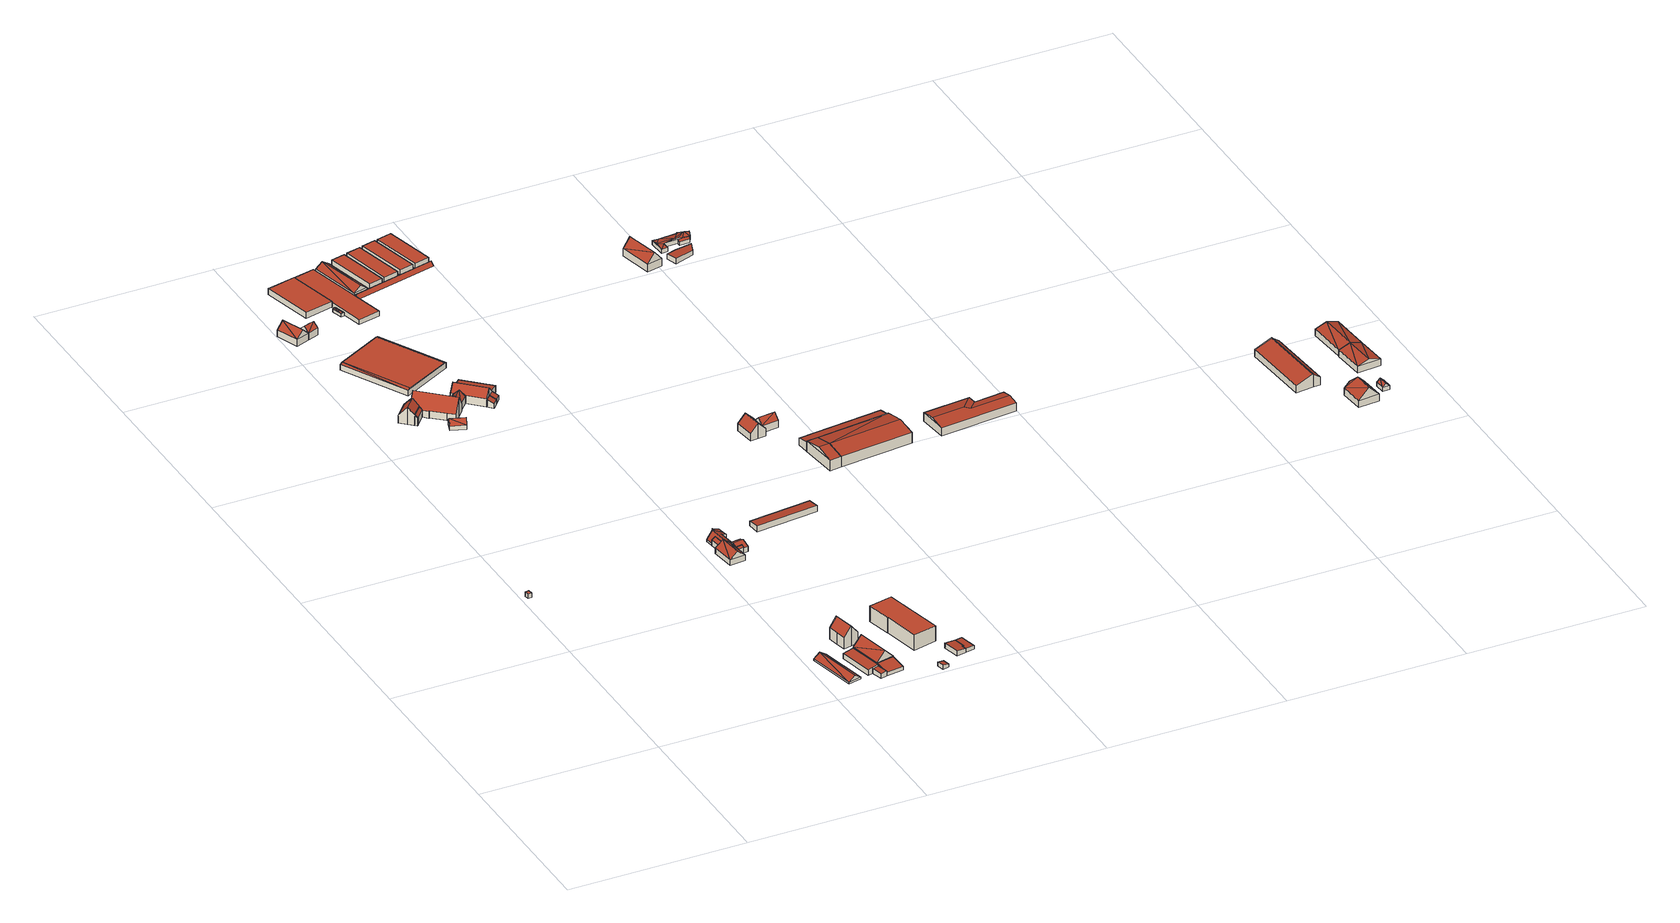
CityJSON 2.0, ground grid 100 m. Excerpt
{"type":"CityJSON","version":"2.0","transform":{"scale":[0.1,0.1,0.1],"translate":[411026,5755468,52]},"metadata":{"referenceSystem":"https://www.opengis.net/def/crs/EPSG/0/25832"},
"CityObjects":{
"building1":{"type":"Building","attributes":{"Gemeindeschluessel":"05515000","Geometrietyp2DReferenz":"3000","function":"31001_2500","roofType":"1000","measuredHeight":2.58},"address":[{"country":"Germany","locality":"Münster","thoroughfareNumber":"54a","thoroughfareName":"Auf der Laer"}],"geometry":[{"type":"Solid","lod":"2","boundaries":[[[[0,1,2,3]],[[4,5,1,0]],[[6,7,5,4]],[[3,2,7,6]],[[4,0,3,6]],[[1,5,7,2]]]],"semantics":{"surfaces":[{"type":"WallSurface"},{"type":"RoofSurface"},{"type":"GroundSurface"}],"values":[[0,0,0,0,1,2]]}}]},
"building2":{"type":"Building","attributes":{"Gemeindeschluessel":"05515000","Geometrietyp2DReferenz":"3000","function":"31001_2740","roofType":"3100","measuredHeight":3.42},"geometry":[{"type":"Solid","lod":"2","boundaries":[[[[8,9,10,11]],[[12,13,9,8]],[[14,15,13,12]],[[11,10,15,14]],[[8,16,12]],[[14,17,11]],[[16,8,11]],[[11,17,16]],[[12,16,17]],[[17,14,12]],[[9,13,15,10]]]],"semantics":{"surfaces":[{"type":"WallSurface"},{"type":"RoofSurface"},{"type":"GroundSurface"}],"values":[[0,0,0,0,0,0,1,1,1,1,2]]}}]},
"building3":{"type":"Building","attributes":{"Gemeindeschluessel":"05515000","Geometrietyp2DReferenz":"3000","function":"51009_1610","roofType":"2100","measuredHeight":5.86},"geometry":[{"type":"Solid","lod":"2","boundaries":[[[[18,19,20,21]],[[22,23,19,18]],[[24,25,23,22]],[[21,20,25,24]],[[22,18,21,24]],[[19,23,25,20]]]],"semantics":{"surfaces":[{"type":"WallSurface"},{"type":"RoofSurface"},{"type":"GroundSurface"}],"values":[[0,0,0,0,1,2]]}}]},
"building4":{"type":"Building","attributes":{"Gemeindeschluessel":"05515000","Geometrietyp2DReferenz":"3000","function":"31001_2700","roofType":"2100","measuredHeight":3.96},"geometry":[{"type":"Solid","lod":"2","boundaries":[[[[26,27,28,29]],[[30,31,27,26]],[[32,33,31,30]],[[34,35,33,32]],[[36,37,35,34]],[[29,28,37,36]],[[34,32,30,26,29,36]],[[27,31,33,35,37,28]]]],"semantics":{"surfaces":[{"type":"WallSurface"},{"type":"RoofSurface"},{"type":"GroundSurface"}],"values":[[0,0,0,0,0,0,1,2]]}}]},
"building5":{"type":"Building","attributes":{"Gemeindeschluessel":"05515000","Geometrietyp2DReferenz":"3000","function":"31001_2460","roofType":"2100","measuredHeight":3.09},"geometry":[{"type":"Solid","lod":"2","boundaries":[[[[38,39,40,41]],[[42,43,39,38]],[[44,45,43,42]],[[41,40,45,44]],[[42,38,41,44]],[[39,43,45,40]]]],"semantics":{"surfaces":[{"type":"WallSurface"},{"type":"RoofSurface"},{"type":"GroundSurface"}],"values":[[0,0,0,0,1,2]]}}]},
"building6":{"type":"Building","attributes":{"Gemeindeschluessel":"05515000","Geometrietyp2DReferenz":"3000","function":"31001_1000"},"address":[{"country":"Germany","locality":"Münster","thoroughfareNumber":"35","thoroughfareName":"Auf der Laer"}],"children":["building6-1","building6-2"]},
"building6-1":{"type":"BuildingPart","attributes":{"roofType":"3100","measuredHeight":10.05},"parents":["building6"],"geometry":[{"type":"Solid","lod":"2","boundaries":[[[[46,47,24]],[[48,49,46,24]],[[50,51,49,48]],[[21,52,51,50]],[[53,54,52,21]],[[55,56,54,53]],[[57,58,56,55]],[[59,60,58,57]],[[61,62,63,60,59]],[[53,21,50,48,24,64,65,55]],[[66,61,59,57,55,65]],[[67,68,69,46,49,51,52,54,56,58,60,63]],[[70,62,61,66]],[[67,63,62,70]],[[70,66,65,71]],[[67,70,71,68]],[[71,65,64]],[[69,68,71,64]],[[64,24,47]],[[69,64,47,46]]]],"semantics":{"surfaces":[{"type":"WallSurface"},{"type":"RoofSurface"},{"type":"GroundSurface"},{"type":"ClosureSurface"}],"values":[[0,0,0,0,0,0,0,0,0,1,1,2,0,3,0,3,0,3,0,3]]}}]},
"building6-2":{"type":"BuildingPart","attributes":{"roofType":"3100","measuredHeight":11.35},"parents":["building6"],"geometry":[{"type":"Solid","lod":"2","boundaries":[[[[72,73,74,75]],[[76,77,73,72]],[[78,79,77,76]],[[80,81,79,78]],[[82,83,81,80]],[[84,85,83,82]],[[86,87,85,84]],[[88,89,87,86]],[[47,46,89,88]],[[90,91,63,62]],[[92,93,91,90]],[[94,95,93,92]],[[75,74,95,94]],[[62,70,71,64,47,88,86,84,82,80,90]],[[78,76,72,75,94,92,90,80]],[[73,77,79,81,83,85,87,89,46,69,68,67,63,91,93,95,74]],[[46,47,64,69]],[[67,68,71,70]],[[68,69,64,71]],[[67,70,62,63]]]],"semantics":{"surfaces":[{"type":"WallSurface"},{"type":"RoofSurface"},{"type":"GroundSurface"},{"type":"ClosureSurface"}],"values":[[0,0,0,0,0,0,0,0,0,0,0,0,0,1,1,2,3,3,3,3]]}}]},
"building7":{"type":"Building","attributes":{"Gemeindeschluessel":"05515000","Geometrietyp2DReferenz":"3000","function":"31001_1000","roofType":"3100","measuredHeight":7.85},"address":[{"country":"Germany","locality":"Münster","thoroughfareNumber":"31","thoroughfareName":"Auf der Laer"}],"geometry":[{"type":"Solid","lod":"2","boundaries":[[[[96,97,98,99]],[[100,101,97,96]],[[102,103,101,100]],[[99,98,103,102]],[[96,104,100]],[[102,105,99]],[[99,105,104]],[[104,96,99]],[[105,102,100]],[[100,104,105]],[[97,101,103,98]]]],"semantics":{"surfaces":[{"type":"WallSurface"},{"type":"RoofSurface"},{"type":"GroundSurface"}],"values":[[0,0,0,0,0,0,1,1,1,1,2]]}}]},
"building8":{"type":"Building","attributes":{"Gemeindeschluessel":"05515000","Geometrietyp2DReferenz":"3000","function":"31001_2460","roofType":"3100","measuredHeight":5.06},"geometry":[{"type":"Solid","lod":"2","boundaries":[[[[106,107,108,109]],[[110,111,107,106]],[[112,113,111,110]],[[109,108,113,112]],[[106,114,110]],[[112,115,109]],[[109,115,114]],[[114,106,109]],[[115,112,110]],[[110,114,115]],[[107,111,113,108]]]],"semantics":{"surfaces":[{"type":"WallSurface"},{"type":"RoofSurface"},{"type":"GroundSurface"}],"values":[[0,0,0,0,0,0,1,1,1,1,2]]}}]},
"building9":{"type":"Building","attributes":{"Gemeindeschluessel":"05515000","Geometrietyp2DReferenz":"3000","function":"51009_1610","roofType":"2100","measuredHeight":4.33},"geometry":[{"type":"Solid","lod":"2","boundaries":[[[[116,45,40,117]],[[118,119,45,116]],[[120,121,119,118]],[[122,123,121,120]],[[117,40,123,122]],[[120,118,116,117,122]],[[45,119,121,123,40]]]],"semantics":{"surfaces":[{"type":"WallSurface"},{"type":"RoofSurface"},{"type":"GroundSurface"}],"values":[[0,0,0,0,0,1,2]]}}]},
"building10":{"type":"Building","attributes":{"Gemeindeschluessel":"05515000","Geometrietyp2DReferenz":"3000","function":"31001_2700","roofType":"3100","measuredHeight":9.9},"geometry":[{"type":"Solid","lod":"2","boundaries":[[[[124,125,126,127]],[[128,33,125,124]],[[129,31,33,128]],[[127,126,31,129]],[[124,130,128]],[[129,131,127]],[[124,127,131]],[[131,130,124]],[[130,131,129]],[[129,128,130]],[[125,33,31,126]]]],"semantics":{"surfaces":[{"type":"WallSurface"},{"type":"RoofSurface"},{"type":"GroundSurface"}],"values":[[0,0,0,0,0,0,1,1,1,1,2]]}}]},
"building11":{"type":"Building","attributes":{"Gemeindeschluessel":"05515000","Geometrietyp2DReferenz":"3000","function":"31001_1000","roofType":"3100","measuredHeight":11.72},"address":[{"country":"Germany","locality":"Münster","thoroughfareNumber":"56a","thoroughfareName":"Auf der Laer"}],"geometry":[{"type":"Solid","lod":"2","boundaries":[[[[132,133,134,135]],[[136,137,133,132]],[[138,139,137,136]],[[140,141,139,138]],[[142,143,141,140]],[[144,145,143,142]],[[135,134,145,144]],[[138,136,132,135,140]],[[144,142,140,135]],[[133,137,139,141,143,145,134]]]],"semantics":{"surfaces":[{"type":"WallSurface"},{"type":"RoofSurface"},{"type":"GroundSurface"}],"values":[[0,0,0,0,0,0,0,1,1,2]]}}]},
"building12":{"type":"Building","attributes":{"Gemeindeschluessel":"05515000","Geometrietyp2DReferenz":"3000","function":"31001_2460","roofType":"3100","measuredHeight":6.58},"geometry":[{"type":"Solid","lod":"2","boundaries":[[[[146,147,148,149]],[[150,151,147,146]],[[152,103,151,150]],[[149,148,103,152]],[[146,153,150]],[[152,154,149]],[[154,153,146]],[[146,149,154]],[[152,150,153]],[[153,154,152]],[[147,151,103,148]]]],"semantics":{"surfaces":[{"type":"WallSurface"},{"type":"RoofSurface"},{"type":"GroundSurface"}],"values":[[0,0,0,0,0,0,1,1,1,1,2]]}}]},
"building13":{"type":"Building","attributes":{"Gemeindeschluessel":"05515000","Geometrietyp2DReferenz":"3000","function":"31001_2700","roofType":"3100","measuredHeight":7.24},"geometry":[{"type":"Solid","lod":"2","boundaries":[[[[155,156,73,72]],[[157,158,156,155]],[[159,77,158,157]],[[72,73,77,159]],[[155,160,157]],[[159,161,72]],[[161,160,155]],[[155,72,161]],[[159,157,160]],[[160,161,159]],[[156,158,77,73]]]],"semantics":{"surfaces":[{"type":"WallSurface"},{"type":"RoofSurface"},{"type":"GroundSurface"}],"values":[[0,0,0,0,0,0,1,1,1,1,2]]}}]},
"building14":{"type":"Building","attributes":{"Gemeindeschluessel":"05515000","Geometrietyp2DReferenz":"3000","function":"31001_2740","roofType":"9999","measuredHeight":3.65},"geometry":[{"type":"Solid","lod":"2","boundaries":[[[[162,163,164,165]],[[166,167,163,162]],[[168,169,167,166]],[[165,164,169,168]],[[165,170,171]],[[171,162,165]],[[162,171,172,166]],[[173,168,166]],[[166,172,173]],[[168,173,170,165]],[[171,170,173,172]],[[163,167,169,164]]]],"semantics":{"surfaces":[{"type":"WallSurface"},{"type":"RoofSurface"},{"type":"GroundSurface"}],"values":[[0,0,0,0,1,1,0,1,1,0,1,2]]}}]},
"building15":{"type":"Building","attributes":{"Gemeindeschluessel":"05515000","Geometrietyp2DReferenz":"3000","function":"51009_1610","roofType":"2100","measuredHeight":4.67},"geometry":[{"type":"Solid","lod":"2","boundaries":[[[[174,175,176,177]],[[178,179,175,174]],[[180,181,179,178]],[[177,176,181,180]],[[178,174,177,180]],[[175,179,181,176]]]],"semantics":{"surfaces":[{"type":"WallSurface"},{"type":"RoofSurface"},{"type":"GroundSurface"}],"values":[[0,0,0,0,1,2]]}}]},
"building16":{"type":"Building","attributes":{"Gemeindeschluessel":"05515000","Geometrietyp2DReferenz":"3000","function":"31001_1000"},"address":[{"country":"Germany","locality":"Münster","thoroughfareNumber":"62","thoroughfareName":"Auf der Laer"}],"children":["building16-1","building16-2","building16-3"]},
"building16-1":{"type":"BuildingPart","attributes":{"roofType":"3100","measuredHeight":5.8},"parents":["building16"],"geometry":[{"type":"Solid","lod":"2","boundaries":[[[[182,183,184,185]],[[186,187,183,182]],[[188,189,190,191,192]],[[193,194,189,188]],[[195,196,194,193]],[[197,198,196,195]],[[199,200,198,197]],[[201,202,200,199]],[[185,184,202,201]],[[195,193,188,192,203,197]],[[204,186,182,185,201,199,197,203]],[[183,187,205,206,190,189,194,196,198,200,202,184]],[[207,208,204,203,209]],[[205,207,210,206]],[[207,209,210]],[[187,186,204,208,207,205]],[[210,191,190,206]],[[191,210,209,203,192]]]],"semantics":{"surfaces":[{"type":"WallSurface"},{"type":"RoofSurface"},{"type":"GroundSurface"},{"type":"ClosureSurface"}],"values":[[0,0,0,0,0,0,0,0,0,1,1,2,0,3,3,3,3,3]]}}]},
"building16-2":{"type":"BuildingPart","attributes":{"roofType":"3100","measuredHeight":6.79},"parents":["building16"],"geometry":[{"type":"Solid","lod":"2","boundaries":[[[[211,212,213,214]],[[191,190,212,211]],[[215,216,217,218]],[[219,220,216,215]],[[221,222,220,219]],[[214,213,222,221]],[[223,224,221]],[[225,214,221,224]],[[223,219,215,218,226,207]],[[209,203,227,224,223,207]],[[225,224,227,191,211]],[[227,192,191]],[[225,211,214]],[[223,221,219]],[[212,190,206,205,228,217,216,220,222,213]],[[206,210,207,205]],[[190,191,210,206]],[[228,226,218,217]],[[205,207,226,228]],[[227,203,192]],[[209,207,210]],[[192,203,209,210,191]]]],"semantics":{"surfaces":[{"type":"WallSurface"},{"type":"RoofSurface"},{"type":"GroundSurface"},{"type":"ClosureSurface"}],"values":[[0,0,0,0,0,0,1,1,1,1,0,0,0,0,2,3,3,3,3,0,3,3]]}}]},
"building16-3":{"type":"BuildingPart","attributes":{"roofType":"3100","measuredHeight":4.63},"parents":["building16"],"geometry":[{"type":"Solid","lod":"2","boundaries":[[[[229,230,187,231]],[[232,233,230,229]],[[234,235,233,232]],[[236,237,235,234]],[[238,239,237,236]],[[240,218,217,239,238]],[[187,186,231]],[[240,238,236,234,232,241]],[[229,231,204,208,241,232]],[[230,233,235,237,239,217,228,205,187]],[[218,240,241,226]],[[217,218,226,228]],[[207,226,241,208]],[[226,207,205,228]],[[204,231,186]],[[207,208,204,186,187,205]]]],"semantics":{"surfaces":[{"type":"WallSurface"},{"type":"RoofSurface"},{"type":"GroundSurface"},{"type":"ClosureSurface"}],"values":[[0,0,0,0,0,0,0,1,1,2,0,3,0,3,0,3]]}}]},
"building17":{"type":"Building","attributes":{"Gemeindeschluessel":"05515000","Geometrietyp2DReferenz":"3000","function":"31001_2700"},"children":["building17-1","building17-2"]},
"building17-1":{"type":"BuildingPart","attributes":{"roofType":"3100","measuredHeight":8.86},"parents":["building17"],"geometry":[{"type":"Solid","lod":"2","boundaries":[[[[242,243,244,245]],[[246,247,243,242]],[[248,249,247,246]],[[250,251,249,248]],[[252,253,251,250]],[[254,253,252]],[[255,256,257,258,259]],[[245,244,256,255]],[[250,248,246,252]],[[242,245,255,259,252,246]],[[243,247,249,251,253,257,256,244]],[[258,254,252,259]],[[257,253,254,258]]]],"semantics":{"surfaces":[{"type":"WallSurface"},{"type":"RoofSurface"},{"type":"GroundSurface"},{"type":"ClosureSurface"}],"values":[[0,0,0,0,0,0,0,0,1,1,2,0,3]]}}]},
"building17-2":{"type":"BuildingPart","attributes":{"roofType":"2100","measuredHeight":4.6},"parents":["building17"],"geometry":[{"type":"Solid","lod":"2","boundaries":[[[[260,261,253,254]],[[262,263,261,260]],[[258,257,263,262]],[[262,260,254,258]],[[261,263,257,253]],[[253,257,258,254]]]],"semantics":{"surfaces":[{"type":"WallSurface"},{"type":"RoofSurface"},{"type":"GroundSurface"},{"type":"ClosureSurface"}],"values":[[0,0,0,1,2,3]]}}]},
"building18":{"type":"Building","attributes":{"Gemeindeschluessel":"05515000","Geometrietyp2DReferenz":"3000","function":"51009_1610","roofType":"2100","measuredHeight":3.6},"geometry":[{"type":"Solid","lod":"2","boundaries":[[[[264,265,266,267]],[[268,269,265,264]],[[270,271,269,268]],[[267,266,271,270]],[[268,264,267,270]],[[265,269,271,266]]]],"semantics":{"surfaces":[{"type":"WallSurface"},{"type":"RoofSurface"},{"type":"GroundSurface"}],"values":[[0,0,0,0,1,2]]}}]},
"building19":{"type":"Building","attributes":{"Gemeindeschluessel":"05515000","Geometrietyp2DReferenz":"3000","function":"51009_1610","roofType":"2100","measuredHeight":2.58},"geometry":[{"type":"Solid","lod":"2","boundaries":[[[[272,273,274,275]],[[276,277,273,272]],[[278,279,277,276]],[[275,274,279,278]],[[276,272,275,278]],[[273,277,279,274]]]],"semantics":{"surfaces":[{"type":"WallSurface"},{"type":"RoofSurface"},{"type":"GroundSurface"}],"values":[[0,0,0,0,1,2]]}}]},
"building20":{"type":"Building","attributes":{"Gemeindeschluessel":"05515000","Geometrietyp2DReferenz":"3000","function":"31001_2740","roofType":"1000","measuredHeight":3.25},"geometry":[{"type":"Solid","lod":"2","boundaries":[[[[280,281,282,283]],[[284,285,281,280]],[[286,287,285,284]],[[283,282,287,286]],[[284,280,283,286]],[[281,285,287,282]]]],"semantics":{"surfaces":[{"type":"WallSurface"},{"type":"RoofSurface"},{"type":"GroundSurface"}],"values":[[0,0,0,0,1,2]]}}]},
"building21":{"type":"Building","attributes":{"Gemeindeschluessel":"05515000","Geometrietyp2DReferenz":"3000","function":"31001_1000","roofType":"2100","measuredHeight":3.71},"geometry":[{"type":"Solid","lod":"2","boundaries":[[[[288,289,290,291]],[[199,292,289,288]],[[293,294,292,199]],[[291,290,294,293]],[[199,288,291,293]],[[289,292,294,290]]]],"semantics":{"surfaces":[{"type":"WallSurface"},{"type":"RoofSurface"},{"type":"GroundSurface"}],"values":[[0,0,0,0,1,2]]}}]},
"building22":{"type":"Building","attributes":{"Gemeindeschluessel":"05515000","Geometrietyp2DReferenz":"3000","function":"51009_1610","roofType":"2100","measuredHeight":4.88},"geometry":[{"type":"Solid","lod":"2","boundaries":[[[[295,296,297,298]],[[299,300,296,295]],[[301,302,300,299]],[[298,297,302,301]],[[299,295,298,301]],[[296,300,302,297]]]],"semantics":{"surfaces":[{"type":"WallSurface"},{"type":"RoofSurface"},{"type":"GroundSurface"}],"values":[[0,0,0,0,1,2]]}}]},
"building23":{"type":"Building","attributes":{"Gemeindeschluessel":"05515000","Geometrietyp2DReferenz":"3000","function":"31001_2000","roofType":"3100","measuredHeight":2.26},"geometry":[{"type":"Solid","lod":"2","boundaries":[[[[303,304,305,306]],[[307,308,304,303]],[[309,310,308,307]],[[306,305,310,309]],[[303,311,307]],[[309,312,306]],[[311,303,306]],[[306,312,311]],[[307,311,312]],[[312,309,307]],[[304,308,310,305]]]],"semantics":{"surfaces":[{"type":"WallSurface"},{"type":"RoofSurface"},{"type":"GroundSurface"}],"values":[[0,0,0,0,0,0,1,1,1,1,2]]}}]},
"building24":{"type":"Building","attributes":{"Gemeindeschluessel":"05515000","Geometrietyp2DReferenz":"3000","function":"51009_1610","roofType":"2100","measuredHeight":4.49},"geometry":[{"type":"Solid","lod":"2","boundaries":[[[[254,313,314,315]],[[316,302,313,254]],[[317,318,302,316]],[[315,314,318,317]],[[316,254,315,317]],[[313,302,318,314]]]],"semantics":{"surfaces":[{"type":"WallSurface"},{"type":"RoofSurface"},{"type":"GroundSurface"}],"values":[[0,0,0,0,1,2]]}}]},
"building25":{"type":"Building","attributes":{"name":"Thöben","Gemeindeschluessel":"05515000","Geometrietyp2DReferenz":"3000","function":"31001_1000","roofType":"9999","measuredHeight":9},"address":[{"country":"Germany","locality":"Münster","thoroughfareNumber":"56","thoroughfareName":"Auf der Laer"}],"geometry":[{"type":"Solid","lod":"2","boundaries":[[[[319,320,321,322,323,324]],[[322,325,326,323]],[[321,327,325,322]],[[320,328,327,321]],[[319,329,328,320]],[[324,330,329,319]],[[323,326,330,324]],[[325,327,328,329,330,326]]]],"semantics":{"surfaces":[{"type":"RoofSurface"},{"type":"WallSurface"},{"type":"GroundSurface"}],"values":[[0,1,1,1,1,1,1,2]]}}]},
"building26":{"type":"Building","attributes":{"Gemeindeschluessel":"05515000","Geometrietyp2DReferenz":"3000","function":"31001_2740","roofType":"1000","measuredHeight":2.72},"geometry":[{"type":"Solid","lod":"2","boundaries":[[[[331,332,333,334]],[[335,336,332,331]],[[337,338,336,335]],[[339,340,338,337]],[[341,342,340,339]],[[343,344,342,341]],[[345,346,344,343]],[[334,333,346,345]],[[343,341,339,337,335,331,334,345]],[[332,336,338,340,342,344,346,333]]]],"semantics":{"surfaces":[{"type":"WallSurface"},{"type":"RoofSurface"},{"type":"GroundSurface"}],"values":[[0,0,0,0,0,0,0,0,1,2]]}}]},
"building27":{"type":"Building","attributes":{"Gemeindeschluessel":"05515000","Geometrietyp2DReferenz":"3000","function":"31001_2460","roofType":"2100","measuredHeight":3.06},"geometry":[{"type":"Solid","lod":"2","boundaries":[[[[347,348,349,350]],[[351,352,348,347]],[[353,354,352,351]],[[355,356,354,353]],[[357,358,356,355]],[[350,349,358,357]],[[355,353,351,347,350,357]],[[348,352,354,356,358,349]]]],"semantics":{"surfaces":[{"type":"WallSurface"},{"type":"RoofSurface"},{"type":"GroundSurface"}],"values":[[0,0,0,0,0,0,1,2]]}}]},
"building28":{"type":"Building","attributes":{"Gemeindeschluessel":"05515000","Geometrietyp2DReferenz":"3000","function":"51009_1610","roofType":"2100","measuredHeight":2.44},"geometry":[{"type":"Solid","lod":"2","boundaries":[[[[355,356,359,360]],[[353,354,356,355]],[[351,352,354,353]],[[347,348,352,351]],[[361,362,348,347]],[[360,359,362,361]],[[347,351,353,355,360,361]],[[356,354,352,348,362,359]]]],"semantics":{"surfaces":[{"type":"WallSurface"},{"type":"RoofSurface"},{"type":"GroundSurface"}],"values":[[0,0,0,0,0,0,1,2]]}}]},
"building29":{"type":"Building","attributes":{"Gemeindeschluessel":"05515000","Geometrietyp2DReferenz":"3000","function":"31001_2740","roofType":"3100","measuredHeight":4.48},"geometry":[{"type":"Solid","lod":"2","boundaries":[[[[363,364,365,366]],[[367,368,364,363]],[[369,370,368,367]],[[366,365,370,369]],[[363,371,367]],[[369,372,366]],[[366,372,371]],[[371,363,366]],[[372,369,367]],[[367,371,372]],[[364,368,370,365]]]],"semantics":{"surfaces":[{"type":"WallSurface"},{"type":"RoofSurface"},{"type":"GroundSurface"}],"values":[[0,0,0,0,0,0,1,1,1,1,2]]}}]},
"building30":{"type":"Building","attributes":{"Gemeindeschluessel":"05515000","Geometrietyp2DReferenz":"3000","function":"31001_2700","roofType":"2100","measuredHeight":3.59},"geometry":[{"type":"Solid","lod":"2","boundaries":[[[[373,374,375,376]],[[377,378,374,373]],[[379,380,378,377]],[[376,375,380,379]],[[377,373,376,379]],[[374,378,380,375]]]],"semantics":{"surfaces":[{"type":"WallSurface"},{"type":"RoofSurface"},{"type":"GroundSurface"}],"values":[[0,0,0,0,1,2]]}}]},
"building31":{"type":"Building","attributes":{"Gemeindeschluessel":"05515000","Geometrietyp2DReferenz":"3000","function":"31001_2740","roofType":"1000","measuredHeight":3},"geometry":[{"type":"Solid","lod":"2","boundaries":[[[[381,382,383,384]],[[385,386,382,381]],[[387,388,386,385]],[[384,383,388,387]],[[385,381,384,387]],[[382,386,388,383]]]],"semantics":{"surfaces":[{"type":"WallSurface"},{"type":"RoofSurface"},{"type":"GroundSurface"}],"values":[[0,0,0,0,1,2]]}}]},
"building32":{"type":"Building","attributes":{"Gemeindeschluessel":"05515000","Geometrietyp2DReferenz":"3000","function":"31001_2740","roofType":"5000","measuredHeight":2.12},"geometry":[{"type":"Solid","lod":"2","boundaries":[[[[389,390,391]],[[392,390,389]],[[392,389,393,394]],[[391,395,396,397,398,399,388,383,370,365,400,393,389]],[[394,393,400]],[[383,388,399,398,397,396,395,391,390,392,394,400,365,370]]]],"semantics":{"surfaces":[{"type":"WallSurface"},{"type":"RoofSurface"},{"type":"GroundSurface"}],"values":[[0,0,1,1,1,2]]}}]},
"building33":{"type":"Building","attributes":{"Gemeindeschluessel":"05515000","Geometrietyp2DReferenz":"3000","function":"31001_2740","roofType":"1000","measuredHeight":3},"geometry":[{"type":"Solid","lod":"2","boundaries":[[[[401,402,403,404]],[[405,406,402,401]],[[407,408,406,405]],[[404,403,408,407]],[[405,401,404,407]],[[402,406,408,403]]]],"semantics":{"surfaces":[{"type":"WallSurface"},{"type":"RoofSurface"},{"type":"GroundSurface"}],"values":[[0,0,0,0,1,2]]}}]},
"building34":{"type":"Building","attributes":{"Gemeindeschluessel":"05515000","Geometrietyp2DReferenz":"3000","function":"31001_2740","roofType":"1000","measuredHeight":3},"geometry":[{"type":"Solid","lod":"2","boundaries":[[[[409,410,411,412]],[[413,414,410,409]],[[415,416,414,413]],[[412,411,416,415]],[[413,409,412,415]],[[410,414,416,411]]]],"semantics":{"surfaces":[{"type":"WallSurface"},{"type":"RoofSurface"},{"type":"GroundSurface"}],"values":[[0,0,0,0,1,2]]}}]},
"building35":{"type":"Building","attributes":{"Gemeindeschluessel":"05515000","Geometrietyp2DReferenz":"3000","function":"31001_2740","roofType":"1000","measuredHeight":3},"geometry":[{"type":"Solid","lod":"2","boundaries":[[[[417,418,419,420]],[[421,422,418,417]],[[423,424,422,421]],[[420,419,424,423]],[[421,417,420,423]],[[418,422,424,419]]]],"semantics":{"surfaces":[{"type":"WallSurface"},{"type":"RoofSurface"},{"type":"GroundSurface"}],"values":[[0,0,0,0,1,2]]}}]},
"building36":{"type":"Building","attributes":{"Gemeindeschluessel":"05515000","Geometrietyp2DReferenz":"3000","function":"31001_1100"},"address":[{"country":"Germany","locality":"Münster","thoroughfareNumber":"63","thoroughfareName":"Auf der Laer"}],"children":["building36-1","building36-2"]},
"building36-1":{"type":"BuildingPart","attributes":{"roofType":"3100","measuredHeight":7.51},"parents":["building36"],"geometry":[{"type":"Solid","lod":"2","boundaries":[[[[425,426,427,428]],[[429,430,431,432]],[[428,427,430,429]],[[425,433,432]],[[429,434,428]],[[425,428,434]],[[434,433,425]],[[433,434,429]],[[429,432,433]],[[426,431,430,427]],[[426,425,432,431]]]],"semantics":{"surfaces":[{"type":"WallSurface"},{"type":"RoofSurface"},{"type":"GroundSurface"},{"type":"ClosureSurface"}],"values":[[0,0,0,0,0,1,1,1,1,2,3]]}}]},
"building36-2":{"type":"BuildingPart","attributes":{"roofType":"3100","measuredHeight":8.86},"parents":["building36"],"geometry":[{"type":"Solid","lod":"2","boundaries":[[[[435,426,425]],[[436,437,426,435]],[[438,439,437,436]],[[440,441,439,438]],[[442,443,441,440]],[[444,445,443,442]],[[446,447,445,444]],[[432,431,447,446]],[[442,440,438,444]],[[436,435,425,432,446,444,438]],[[426,437,439,441,443,445,447,431]],[[426,431,432,425]]]],"semantics":{"surfaces":[{"type":"WallSurface"},{"type":"RoofSurface"},{"type":"GroundSurface"},{"type":"ClosureSurface"}],"values":[[0,0,0,0,0,0,0,0,1,1,2,3]]}}]},
"building37":{"type":"Building","attributes":{"Gemeindeschluessel":"05515000","Geometrietyp2DReferenz":"3000","function":"31001_1000","roofType":"3100","measuredHeight":8.17},"geometry":[{"type":"Solid","lod":"2","boundaries":[[[[448,449,450,451]],[[452,453,449,448]],[[454,455,453,452]],[[451,450,455,454]],[[448,456,452]],[[454,457,451]],[[451,457,456,448]],[[452,456,457,454]],[[449,453,455,450]]]],"semantics":{"surfaces":[{"type":"WallSurface"},{"type":"RoofSurface"},{"type":"GroundSurface"}],"values":[[0,0,0,0,0,0,1,1,2]]}}]},
"building38":{"type":"Building","attributes":{"Gemeindeschluessel":"05515000","Geometrietyp2DReferenz":"3000","function":"31001_1310","roofType":"2100","measuredHeight":5.49},"geometry":[{"type":"Solid","lod":"2","boundaries":[[[[458,459,460,461]],[[462,449,459,458]],[[463,450,449,462]],[[464,465,450,463]],[[461,460,465,464]],[[463,462,458,461,464]],[[459,449,450,465,460]]]],"semantics":{"surfaces":[{"type":"WallSurface"},{"type":"RoofSurface"},{"type":"GroundSurface"}],"values":[[0,0,0,0,0,1,2]]}}]},
"building39":{"type":"Building","attributes":{"Gemeindeschluessel":"05515000","Geometrietyp2DReferenz":"3000","function":"31001_2700","roofType":"5000","measuredHeight":8.23},"geometry":[{"type":"Solid","lod":"2","boundaries":[[[[466,467,449,448]],[[468,469,467,466]],[[452,453,469,468]],[[448,449,453,452]],[[468,470,471,452]],[[471,470,466]],[[466,448,471]],[[466,470,468]],[[452,471,448]],[[467,469,453,449]]]],"semantics":{"surfaces":[{"type":"WallSurface"},{"type":"RoofSurface"},{"type":"GroundSurface"}],"values":[[0,0,0,0,1,1,1,0,0,2]]}}]},
"building40":{"type":"Building","attributes":{"Gemeindeschluessel":"05515000","Geometrietyp2DReferenz":"3000","function":"31001_1000","roofType":"3100","measuredHeight":9.8},"address":[{"country":"Germany","locality":"Münster","thoroughfareNumber":"39","thoroughfareName":"Auf der Laer"}],"geometry":[{"type":"Solid","lod":"2","boundaries":[[[[472,473,474,475]],[[476,477,473,472]],[[478,479,477,476]],[[475,474,479,478]],[[472,480,476]],[[478,481,475]],[[481,480,472]],[[472,475,481]],[[478,476,480]],[[480,481,478]],[[473,477,479,474]]]],"semantics":{"surfaces":[{"type":"WallSurface"},{"type":"RoofSurface"},{"type":"GroundSurface"}],"values":[[0,0,0,0,0,0,1,1,1,1,2]]}}]},
"building41":{"type":"Building","attributes":{"Gemeindeschluessel":"05515000","Geometrietyp2DReferenz":"3000","function":"31001_2700","roofType":"2100","measuredHeight":3.1},"geometry":[{"type":"Solid","lod":"2","boundaries":[[[[482,483,484,485]],[[486,487,483,482]],[[488,489,487,486]],[[490,491,489,488]],[[485,484,491,490]],[[488,486,482,485,490]],[[483,487,489,491,484]]]],"semantics":{"surfaces":[{"type":"WallSurface"},{"type":"RoofSurface"},{"type":"GroundSurface"}],"values":[[0,0,0,0,0,1,2]]}}]},
"building42":{"type":"Building","attributes":{"Gemeindeschluessel":"05515000","Geometrietyp2DReferenz":"3000","function":"31001_1310","roofType":"5000","measuredHeight":6.52},"geometry":[{"type":"Solid","lod":"2","boundaries":[[[[492,493,494,495]],[[496,497,493,492]],[[498,499,497,496]],[[500,501,499,498]],[[502,503,501,500]],[[495,494,503,502]],[[504,505,506,502,500,507]],[[500,498,507]],[[507,498,496,504]],[[504,496,492,505]],[[505,492,495,506]],[[495,502,506]],[[493,497,499,501,503,494]]]],"semantics":{"surfaces":[{"type":"WallSurface"},{"type":"RoofSurface"},{"type":"GroundSurface"}],"values":[[0,0,0,0,0,0,1,0,1,1,1,0,2]]}}]},
"building43":{"type":"Building","attributes":{"Gemeindeschluessel":"05515000","Geometrietyp2DReferenz":"3000","function":"31001_2700","roofType":"5000","measuredHeight":3.14},"geometry":[{"type":"Solid","lod":"2","boundaries":[[[[508,509,510,511]],[[512,513,509,508]],[[514,515,513,512]],[[516,517,515,514]],[[518,519,517,516]],[[520,521,519,518]],[[522,523,521,520]],[[524,525,523,522]],[[526,527,525,524]],[[511,510,527,526]],[[524,522,528]],[[526,524,528]],[[529,526,528]],[[528,530,529]],[[520,518,528]],[[530,528,518]],[[530,518,516]],[[531,530,516]],[[516,514,531]],[[511,529,530]],[[531,512,511]],[[511,530,531]],[[511,512,508]],[[512,531,514]],[[526,529,511]],[[520,528,522]],[[509,513,515,517,519,521,523,525,527,510]]]],"semantics":{"surfaces":[{"type":"WallSurface"},{"type":"RoofSurface"},{"type":"GroundSurface"}],"values":[[0,0,0,0,0,0,0,0,0,0,1,1,1,1,1,1,1,1,1,1,1,1,1,0,0,0,2]]}}]},
"building44":{"type":"Building","attributes":{"Gemeindeschluessel":"05515000","Geometrietyp2DReferenz":"3000","function":"51009_1610","roofType":"2100","measuredHeight":2.44},"geometry":[{"type":"Solid","lod":"2","boundaries":[[[[532,533,534,535]],[[536,537,533,532]],[[535,538,539,536,532]],[[540,541,534,533,537]],[[539,540,537,536]],[[538,541,540,539]],[[535,534,541,538]]]],"semantics":{"surfaces":[{"type":"WallSurface"},{"type":"RoofSurface"},{"type":"GroundSurface"}],"values":[[0,0,1,2,0,0,0]]}}]},
"building45":{"type":"Building","attributes":{"Gemeindeschluessel":"05515000","Geometrietyp2DReferenz":"3000","function":"31001_2700","roofType":"2100","measuredHeight":7.67},"geometry":[{"type":"Solid","lod":"2","boundaries":[[[[542,543,544,545]],[[546,547,543,542]],[[548,549,547,546]],[[545,544,549,548]],[[546,542,545,548]],[[543,547,549,544]]]],"semantics":{"surfaces":[{"type":"WallSurface"},{"type":"RoofSurface"},{"type":"GroundSurface"}],"values":[[0,0,0,0,1,2]]}}]},
"building46":{"type":"Building","attributes":{"Gemeindeschluessel":"05515000","Geometrietyp2DReferenz":"3000","function":"51009_1610","roofType":"2100","measuredHeight":7.47},"geometry":[{"type":"Solid","lod":"2","boundaries":[[[[550,551,552,553]],[[554,555,551,550]],[[556,557,555,554]],[[553,552,557,556]],[[554,550,553,556]],[[551,555,557,552]]]],"semantics":{"surfaces":[{"type":"WallSurface"},{"type":"RoofSurface"},{"type":"GroundSurface"}],"values":[[0,0,0,0,1,2]]}}]},
"building47":{"type":"Building","attributes":{"Gemeindeschluessel":"05515000","Geometrietyp2DReferenz":"3000","function":"31001_1000","roofType":"9999","measuredHeight":10.15},"address":[{"country":"Germany","locality":"Münster","thoroughfareNumber":"76","thoroughfareName":"Auf der Laer"}],"geometry":[{"type":"Solid","lod":"2","boundaries":[[[[558,559,560,561]],[[562,563,559,558]],[[564,565,563,562]],[[561,560,565,564]],[[558,566,567,562]],[[564,568,561]],[[566,569,567]],[[569,566,558]],[[568,569,558]],[[558,561,568]],[[564,562,567]],[[568,564,567]],[[567,569,568]],[[559,563,565,560]]]],"semantics":{"surfaces":[{"type":"WallSurface"},{"type":"RoofSurface"},{"type":"GroundSurface"}],"values":[[0,0,0,0,0,0,1,1,1,1,1,1,1,2]]}}]},
"building48":{"type":"Building","attributes":{"Gemeindeschluessel":"05515000","Geometrietyp2DReferenz":"3000","function":"31001_1310","roofType":"3100","measuredHeight":4.09},"geometry":[{"type":"Solid","lod":"2","boundaries":[[[[570,571,572,573]],[[574,575,571,570]],[[576,577,575,574]],[[573,572,577,576]],[[570,578,574]],[[576,579,573]],[[578,570,573]],[[573,579,578]],[[574,578,579]],[[579,576,574]],[[571,575,577,572]]]],"semantics":{"surfaces":[{"type":"WallSurface"},{"type":"RoofSurface"},{"type":"GroundSurface"}],"values":[[0,0,0,0,0,0,1,1,1,1,2]]}}]},
"building49":{"type":"Building","attributes":{"Gemeindeschluessel":"05515000","Geometrietyp2DReferenz":"3000","function":"31001_1000","roofType":"3100","measuredHeight":6.01},"address":[{"country":"Germany","locality":"Münster","thoroughfareNumber":"78","thoroughfareName":"Auf der Laer"}],"geometry":[{"type":"Solid","lod":"2","boundaries":[[[[580,581,582,583]],[[584,585,581,580]],[[586,587,585,584]],[[583,582,587,586]],[[580,588,584]],[[586,589,583]],[[588,580,583]],[[583,589,588]],[[584,588,589]],[[589,586,584]],[[581,585,587,582]]]],"semantics":{"surfaces":[{"type":"WallSurface"},{"type":"RoofSurface"},{"type":"GroundSurface"}],"values":[[0,0,0,0,0,0,1,1,1,1,2]]}}]},
"building50":{"type":"Building","attributes":{"Gemeindeschluessel":"05515000","Geometrietyp2DReferenz":"3000","function":"31001_2700","roofType":"3100","measuredHeight":5.97},"geometry":[{"type":"Solid","lod":"2","boundaries":[[[[590,591,592,586]],[[593,594,591,590]],[[583,595,594,593]],[[586,592,595,583]],[[590,596,593]],[[583,589,586]],[[586,589,596]],[[596,590,586]],[[589,583,593]],[[593,596,589]],[[591,594,595,592]]]],"semantics":{"surfaces":[{"type":"WallSurface"},{"type":"RoofSurface"},{"type":"GroundSurface"}],"values":[[0,0,0,0,0,0,1,1,1,1,2]]}}]}
},
"vertices":[
[35,1531,34],[35,1531,8],[56,1534,8],[56,1534,34],[31,1558,34],[31,1558,8],[52,1561,34],[52,1561,8],
[1182,111,25],[1182,111,15],[1122,386,15],[1122,386,25],[1108,94,25],[1108,94,15],[1048,370,25],[1048,370,15],[1145,102,49],[1085,378,49],
[247,3235,74],[247,3235,15],[259,3224,15],[259,3224,56],[301,3294,73],[301,3294,15],[313,3283,56],[313,3283,15],
[1187,320,47],[1187,320,15],[1229,125,15],[1229,125,47],[1248,332,55],[1248,332,15],[1289,146,55],[1289,146,15],[1291,138,55],[1291,138,15],[1256,130,50],[1256,130,15],
[1273,66,43],[1273,66,16],[1308,76,16],[1308,76,47],[1256,130,44],[1256,130,16],[1291,138,47],[1291,138,16],
[313,3283,14],[313,3283,53],[301,3294,74],[301,3294,14],[247,3235,73],[247,3235,14],[259,3224,14],[255,3221,56],[255,3221,14],[218,3255,114],[218,3255,14],[181,3290,56],[181,3290,14],[257,3372,56],[257,3372,14],[282,3349,96],[282,3349,90],[282,3349,14],[314,3285,56],[277,3319,114],[265,3330,96],[265,3330,14],[277,3319,14],[314,3285,14],[265,3330,56],[277,3319,56],
[464,3294,55],[464,3294,14],[412,3340,14],[412,3340,57],[511,3249,57],[511,3249,14],[514,3246,57],[514,3246,14],[479,3207,127],[479,3207,14],[444,3168,57],[444,3168,14],[410,3198,57],[410,3198,14],[341,3261,56],[341,3261,14],[339,3259,53],[339,3259,14],[301,3369,127],[301,3369,14],[339,3410,53],[339,3410,14],[414,3342,53],[414,3342,14],
[6,4294,45],[6,4294,6],[55,4167,6],[55,4167,45],[82,4323,45],[82,4323,6],[131,4195,45],[131,4195,6],[44,4309,84],[93,4181,84],
[380,3112,38],[380,3112,13],[462,3084,13],[462,3084,38],[401,3171,38],[401,3171,13],[482,3142,38],[482,3142,13],[391,3141,64],[472,3113,64],
[1291,138,57],[1308,76,37],[1289,146,59],[1289,146,16],[1389,166,59],[1389,166,16],[1408,93,36],[1408,93,16],
[1389,166,60],[1389,166,15],[1348,352,15],[1348,352,60],[1289,146,60],[1248,332,60],[1339,156,114],[1298,342,114],
[1232,401,80],[1232,401,15],[1275,410,15],[1275,410,132],[1221,454,80],[1221,454,15],[1210,516,82],[1210,516,15],[1251,525,132],[1251,525,15],[1292,534,83],[1292,534,15],[1317,420,81],[1317,420,15],
[174,4275,46],[174,4275,6],[110,4251,6],[110,4251,46],[195,4219,46],[195,4219,6],[131,4195,46],[185,4247,72],[120,4223,72],
[516,3350,55],[516,3350,14],[564,3306,55],[564,3306,14],[511,3249,55],[540,3328,87],[488,3271,87],
[148,3874,38],[148,3874,6],[344,3505,6],[344,3505,38],[432,4025,38],[432,4025,6],[629,3656,38],[629,3656,6],[360,3513,43],[163,3882,43],[420,4019,42],[617,3650,42],
[1092,1567,61],[1092,1567,14],[1072,1564,14],[1072,1564,45],[1100,1494,61],[1100,1494,14],[1080,1492,45],[1080,1492,14],
[1145,1500,53],[1145,1500,13],[1135,1586,13],[1135,1586,53],[1174,1503,37],[1174,1503,13],[1092,1567,53],[1092,1567,13],[1100,1494,13],[1100,1494,46],[1100,1494,53],[1072,1564,26],[1072,1564,13],[1066,1609,27],[1066,1609,13],[1099,1613,71],[1099,1613,13],[1161,1620,37],[1161,1620,13],[1165,1590,37],[1165,1590,13],[1113,1496,71],[1153,1500,49],[1144,1499,13],[1113,1496,13],[1144,1499,46],[1144,1499,49],[1113,1496,70],[1113,1496,46],
[1080,1492,46],[1080,1492,13],[1055,1489,13],[1055,1489,46],[1152,1429,46],[1152,1429,13],[1150,1446,13],[1150,1446,46],[1160,1365,46],[1160,1365,13],[1070,1355,46],[1070,1355,13],[1115,1360,81],[1100,1494,81],[1080,1492,65],[1147,1473,46],[1100,1494,80],[1147,1473,13],
[1202,1506,49],[1202,1506,13],[1174,1503,49],[1205,1480,59],[1205,1480,13],[1210,1436,43],[1210,1436,13],[1185,1433,43],[1185,1433,13],[1183,1450,49],[1183,1450,13],[1150,1446,49],[1147,1473,59],
[506,3360,58],[506,3360,11],[516,3350,11],[516,3350,58],[534,3389,100],[534,3389,11],[561,3419,58],[561,3419,11],[701,3288,58],[701,3288,11],[673,3259,100],[673,3259,11],[673,3259,57],[564,3306,59],[564,3306,11],[645,3229,11],[645,3229,57],[645,3229,58],
[700,3233,38],[700,3233,11],[672,3203,38],[672,3203,11],
[1150,1446,51],[1150,1446,16],[1152,1429,16],[1152,1429,44],[1183,1450,52],[1183,1450,16],[1185,1433,44],[1185,1433,16],
[1587,4,44],[1587,4,18],[1623,13,18],[1623,13,35],[1576,44,44],[1576,44,18],[1613,53,35],[1613,53,18],
[373,4420,40],[373,4420,7],[303,4707,7],[303,4707,40],[211,4382,40],[211,4382,7],[141,4667,40],[141,4667,7],
[1157,1656,37],[1157,1656,15],[1116,1651,15],[1116,1651,52],[1161,1620,15],[1120,1615,52],[1120,1615,15],
[603,3463,53],[603,3463,12],[561,3419,12],[561,3419,61],[744,3333,52],[744,3333,12],[701,3288,61],[701,3288,12],
[391,4321,25],[391,4321,6],[375,4382,6],[375,4382,25],[372,4316,25],[372,4316,6],[356,4376,25],[356,4376,6],[381,4318,29],[365,4379,29],
[673,3259,12],[700,3233,12],[700,3233,39],[701,3288,57],[728,3263,39],[728,3263,12],
[1495,439,104],[1541,235,104],[1673,265,104],[1595,607,104],[1463,577,104],[1494,439,104],[1595,607,14],[1463,577,14],[1673,265,14],[1541,235,14],[1495,439,14],[1494,439,14],
[302,4712,32],[302,4712,4],[303,4707,4],[303,4707,32],[428,4743,32],[428,4743,4],[498,4457,32],[498,4457,4],[507,4418,32],[507,4418,4],[549,4246,32],[549,4246,4],[423,4216,32],[423,4216,4],[373,4420,32],[373,4420,4],
[1750,201,36],[1750,201,13],[1687,187,13],[1687,187,43],[1765,134,36],[1765,134,13],[1755,132,37],[1755,132,13],[1761,103,37],[1761,103,13],[1708,92,43],[1708,92,13],
[1814,115,13],[1814,115,33],[1793,211,33],[1793,211,13],
[444,4749,25],[444,4749,8],[515,4461,8],[515,4461,25],[526,4769,25],[526,4769,8],[597,4481,25],[597,4481,8],[485,4759,53],[556,4471,53],
[1687,1624,45],[1687,1624,9],[1680,1695,9],[1680,1695,35],[1334,1584,45],[1334,1584,9],[1327,1655,35],[1327,1655,9],
[545,4772,38],[545,4772,8],[615,4486,8],[615,4486,38],[623,4791,38],[623,4791,8],[693,4505,38],[693,4505,8],
[991,4557,29],[991,4557,8],[987,4577,8],[996,4537,8],[522,4442,29],[507,4418,8],[902,4556,8],[887,4552,8],[808,4533,8],[791,4529,8],[706,4508,8],[498,4457,8],
[640,4795,39],[640,4795,9],[706,4508,9],[706,4508,39],[721,4815,39],[721,4815,9],[791,4529,39],[791,4529,9],
[738,4819,40],[738,4819,10],[808,4533,10],[808,4533,40],[816,4839,40],[816,4839,10],[887,4552,40],[887,4552,10],
[833,4842,40],[833,4842,10],[902,4556,10],[902,4556,40],[917,4863,40],[917,4863,10],[987,4577,40],[987,4577,10],
[1768,2405,52],[1768,2405,10],[1862,2415,10],[1862,2415,52],[1855,2480,52],[1855,2480,10],[1761,2469,10],[1761,2469,52],[1765,2437,85],[1859,2447,85],
[1768,2405,53],[1772,2373,52],[1772,2373,10],[1727,2368,98],[1727,2368,10],[1682,2362,52],[1682,2362,10],[1669,2480,52],[1669,2480,10],[1714,2485,98],[1714,2485,10],[1759,2490,52],[1759,2490,10],
[1955,2160,70],[1955,2160,10],[1891,2153,10],[1891,2153,70],[1980,1945,70],[1980,1945,10],[1915,1937,70],[1915,1937,10],[1967,2052,92],[1903,2045,92],
[2371,2207,65],[2371,2207,10],[2363,2278,10],[2363,2278,50],[1955,2160,65],[1891,2153,65],[1883,2224,50],[1883,2224,10],
[2372,2207,70],[2372,2207,10],[2396,1991,70],[2396,1991,10],[2384,2098,92],[1967,2051,92],
[1882,4200,56],[1882,4200,10],[1926,4011,10],[1926,4011,56],[1967,4220,56],[1967,4220,10],[2013,4031,56],[2013,4031,10],[1925,4210,108],[1970,4021,108],
[2067,4079,41],[2067,4079,10],[2088,4018,10],[2088,4018,41],[2126,4099,38],[2126,4099,10],[2223,4122,33],[2223,4122,10],[2198,4058,35],[2198,4058,10],
[2806,2177,59],[2806,2177,10],[2539,2149,10],[2539,2149,59],[2812,2128,59],[2812,2128,10],[2982,2146,59],[2982,2146,10],[2994,2027,59],[2994,2027,10],[2557,1981,59],[2557,1981,10],[2758,2062,71],[2731,2084,76],[2548,2065,76],[2988,2087,71],
[2104,4145,31],[2104,4145,8],[2101,4185,8],[2101,4185,31],[2068,4142,31],[2068,4142,8],[2063,4236,31],[2063,4236,8],[2099,4237,31],[2099,4237,8],[2205,4244,31],[2205,4244,8],[2205,4250,31],[2205,4250,8],[2267,4235,31],[2267,4235,8],[2251,4192,31],[2251,4192,8],[2210,4192,31],[2210,4192,8],[2242,4241,31],[2185,4191,38],[2171,4196,40],[2066,4187,40],
[2239,4170,29],[2239,4170,9],[2246,4192,9],[2246,4192,33],[2182,4167,29],[2182,4167,9],[2210,4192,33],[2180,4190,33],[2180,4190,9],[2210,4192,9],
[4319,1559,53],[4319,1559,13],[4419,1568,13],[4419,1568,90],[4285,1957,53],[4285,1957,13],[4385,1966,90],[4385,1966,13],
[4419,1568,89],[4419,1568,14],[4459,1571,14],[4459,1571,60],[4385,1966,89],[4385,1966,14],[4425,1970,60],[4425,1970,14],
[4521,1428,59],[4521,1428,18],[4533,1288,18],[4533,1288,59],[4640,1438,59],[4640,1438,18],[4652,1298,59],[4652,1298,18],[4552,1430,90],[4611,1435,90],[4593,1293,119],[4583,1404,119],
[4749,1376,40],[4749,1376,17],[4744,1435,17],[4744,1435,40],[4709,1373,40],[4709,1373,17],[4704,1432,40],[4704,1432,17],[4729,1375,58],[4724,1433,58],
[4811,1603,51],[4811,1603,13],[4795,1783,13],[4795,1783,51],[4676,1591,51],[4676,1591,13],[4661,1772,51],[4661,1772,13],[4744,1597,73],[4728,1778,73],
[4642,2000,51],[4642,2000,14],[4661,1772,14],[4776,2012,51],[4776,2012,14],[4795,1783,14],[4709,2006,73]
]}
